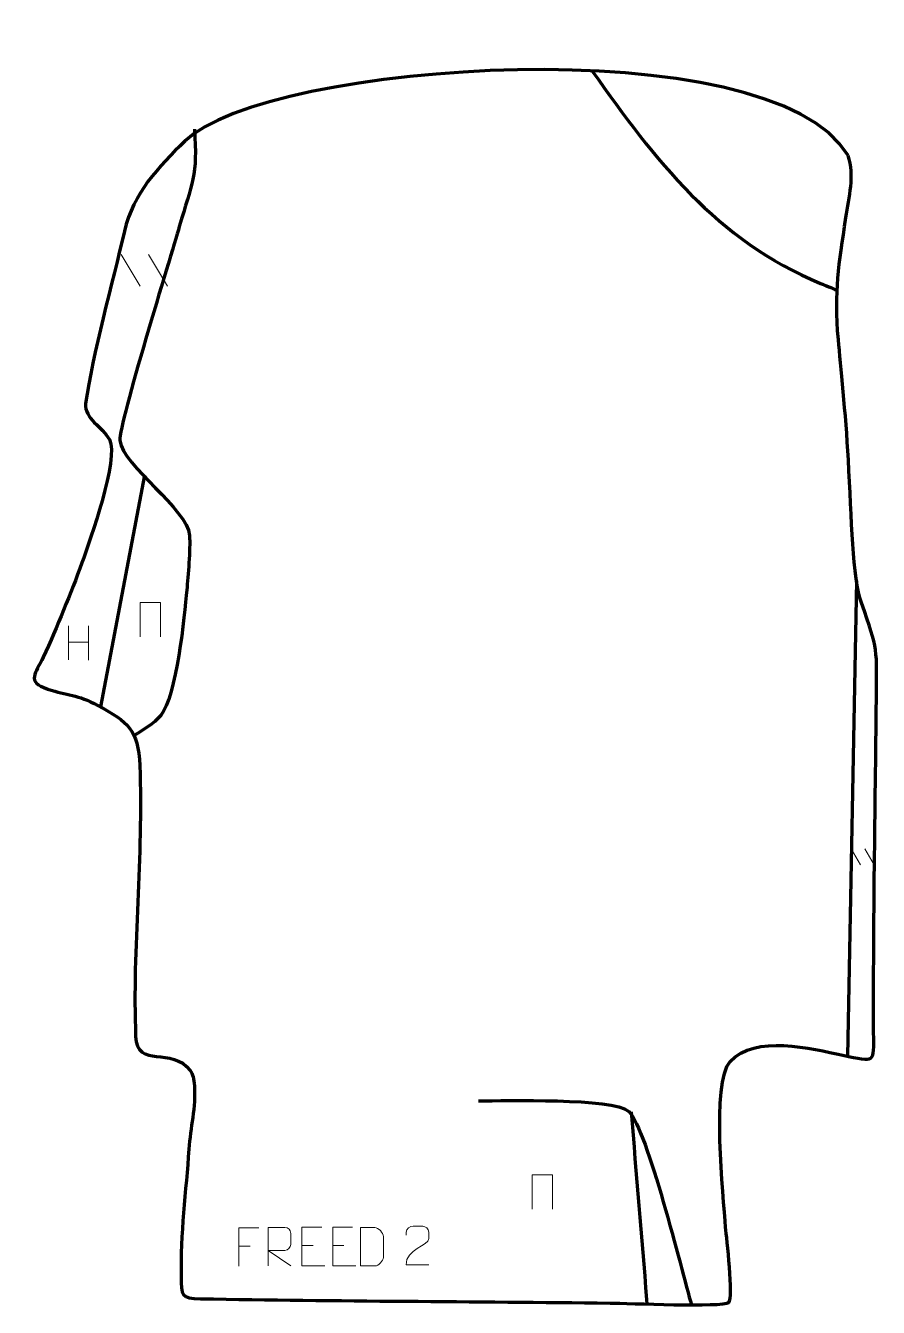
# Model space of a CAD drawing. Header units: millimetres. Extents: x -630 to -76, y 34 to 865.
import ezdxf

# ---------------------------------------------------------------- set-up
doc = ezdxf.new("R2010")
doc.units = ezdxf.units.MM
doc.header["$MEASUREMENT"] = 0
doc.layers.add('layer 2', color=7, linetype='Continuous')
doc.layers.add('layer 3', color=7, linetype='Continuous')

msp = doc.modelspace()

# ---------------------------------------------------------------- linework, layer by layer
at = {"layer": 'layer 2', "color": 142, "lineweight": 158}
for points, knots in [([(-261.6903, 835.6339), (-221.3433, 778.29), (-181.3988, 726.0598), (-113.9607, 698.1128), (-113.9607, 698.1128), (-110.341, 696.6302), (-106.7227, 695.1438), (-103.104, 693.6587)], [0, 0, 0, 0, 0.33333333, 0.33333333, 0.33333333, 0.33333333, 1, 1, 1, 1]), ([(-520.0464, 798.143), (-517.7719, 767.836), (-521.6933, 763.3181), (-529.8639, 734.9204), (-529.8639, 734.9204), (-535.6117, 715.1896), (-568.9602, 607.4762), (-568.4988, 596.1082), (-568.4988, 596.1082), (-566.4433, 579.409), (-524.3828, 551.7814), (-523.2472, 534.5906), (-523.2472, 534.5906), (-522.6406, 525.4076), (-524.1776, 508.4607), (-525.0016, 499.04), (-525.0016, 499.04), (-526.4598, 482.3701), (-531.7758, 430.0278), (-541.8786, 417.7101), (-541.8786, 417.7101), (-546.7171, 412.245), (-553.1553, 408.61), (-559.2542, 404.7362)], [0, 0, 0, 0, 0.14285714, 0.14285714, 0.14285714, 0.14285714, 0.28571429, 0.28571429, 0.28571429, 0.28571429, 0.42857143, 0.42857143, 0.42857143, 0.42857143, 0.57142857, 0.57142857, 0.57142857, 0.57142857, 0.71428571, 0.71428571, 0.71428571, 0.71428571, 1, 1, 1, 1]), ([(-335.6659, 167.7992), (-318.3165, 167.6565), (-248.8891, 169.9689), (-238.2699, 160.9446), (-238.2699, 160.9446), (-226.1198, 148.556), (-204.1791, 58.3848), (-197.552, 35.3968)], [0, 0, 0, 0, 0.33333333, 0.33333333, 0.33333333, 0.33333333, 1, 1, 1, 1]), ([(-236.744, 160.6618), (-233.3872, 120.0792), (-230.0304, 79.4966), (-226.6737, 38.914), (-226.6737, 38.914), (-226.6737, 38.914), (-226.425, 35.9079), (-226.425, 35.9079)], [0, 0, 0, 0, 0.33333333, 0.33333333, 0.33333333, 0.33333333, 1, 1, 1, 1])]:
    msp.add_open_spline(points, degree=3, knots=knots, dxfattribs=at)
at = {"layer": 'layer 2', "color": 250, "lineweight": 9}
for points in [[(-567.5874, 716.7476), (-567.5874, 716.7476), (-555.2231, 696.2033), (-555.2231, 696.2033)], [(-549.8575, 716.7476), (-549.8575, 716.7476), (-537.4932, 696.2033), (-537.4932, 696.2033)], [(-601.8303, 475.998), (-601.8303, 475.998), (-601.8303, 453.8053), (-601.8303, 453.8053)], [(-588.7146, 475.998), (-588.7146, 475.998), (-588.7146, 453.6477), (-588.7146, 453.6477)], [(-601.8128, 465.3556), (-601.8128, 465.3556), (-588.7146, 465.3556), (-588.7146, 465.3556)], [(-93.982, 331.1788), (-93.982, 331.1788), (-87.7999, 320.9067), (-87.7999, 320.9067)], [(-85.1171, 331.1788), (-85.1171, 331.1788), (-78.935, 320.9067), (-78.935, 320.9067)], [(-491.1374, 73.4779), (-491.1374, 73.4779), (-483.9693, 73.4779), (-483.9693, 73.4779)], [(-450.2715, 73.8808), (-450.2715, 73.8808), (-443.1034, 73.8808), (-443.1034, 73.8808)], [(-430.2715, 73.8808), (-430.2715, 73.8808), (-423.1034, 73.8808), (-423.1034, 73.8808)]]:
    msp.add_open_spline(points, degree=3, dxfattribs=at)
at = {"layer": 'layer 2', "color": 142, "lineweight": 158}
for points in [[(-580.8273, 423.3138), (-580.8273, 423.3138), (-552.26, 573.6079), (-552.26, 573.6079)], [(-90.5222, 505.1246), (-90.5222, 505.1246), (-96.3834, 196.7394), (-96.3834, 196.7394)]]:
    msp.add_open_spline(points, degree=3, dxfattribs=at)
at = {"layer": 'layer 2', "color": 250, "lineweight": 9}
for points, knots in [([(-555.2647, 468.8171), (-555.2647, 468.8171), (-555.2647, 491.1674), (-555.2647, 491.1674), (-555.2647, 491.1674), (-555.2647, 491.1674), (-542.1464, 491.1674), (-542.1464, 491.1674), (-542.1464, 491.1674), (-542.1464, 491.1674), (-542.1464, 468.8171), (-542.1464, 468.8171)], [0, 0, 0, 0, 0.25, 0.25, 0.25, 0.25, 0.5, 0.5, 0.5, 0.5, 1, 1, 1, 1]), ([(-300.9119, 97.4556), (-300.9119, 97.4556), (-300.9119, 119.8059), (-300.9119, 119.8059), (-300.9119, 119.8059), (-300.9119, 119.8059), (-287.7936, 119.8059), (-287.7936, 119.8059), (-287.7936, 119.8059), (-287.7936, 119.8059), (-287.7936, 97.4556), (-287.7936, 97.4556)], [0, 0, 0, 0, 0.25, 0.25, 0.25, 0.25, 0.5, 0.5, 0.5, 0.5, 1, 1, 1, 1]), ([(-478.2634, 85.3576), (-478.2634, 85.3576), (-491.1374, 85.3576), (-491.1374, 85.3576), (-491.1374, 85.3576), (-491.1374, 85.3576), (-491.1374, 60.404), (-491.1374, 60.404)], [0, 0, 0, 0, 0.33333333, 0.33333333, 0.33333333, 0.33333333, 1, 1, 1, 1]), ([(-472.2135, 60.672), (-472.2135, 60.672), (-472.2135, 85.6255), (-472.2135, 85.6255), (-472.2135, 85.6255), (-468.6187, 85.6255), (-465.0232, 85.6255), (-461.428, 85.6255), (-461.428, 85.6255), (-459.1027, 85.5878), (-457.5454, 84.0978), (-457.5495, 81.7314), (-457.5495, 81.7314), (-457.5499, 79.6959), (-457.5499, 76.6365), (-457.5495, 74.6005), (-457.5495, 74.6005), (-457.556, 72.725), (-459.3683, 70.7832), (-461.3778, 70.7641), (-461.3778, 70.7641), (-461.3778, 70.7641), (-472.2135, 70.7641), (-472.2135, 70.7641), (-472.2135, 70.7641), (-472.2135, 70.7641), (-457.5588, 60.672), (-457.5588, 60.672)], [0, 0, 0, 0, 0.125, 0.125, 0.125, 0.125, 0.25, 0.25, 0.25, 0.25, 0.375, 0.375, 0.375, 0.375, 0.5, 0.5, 0.5, 0.5, 0.625, 0.625, 0.625, 0.625, 0.75, 0.75, 0.75, 0.75, 1, 1, 1, 1]), ([(-437.3976, 85.7605), (-437.3976, 85.7605), (-450.2715, 85.7605), (-450.2715, 85.7605), (-450.2715, 85.7605), (-450.2715, 85.7605), (-450.2715, 60.8069), (-450.2715, 60.8069), (-450.2715, 60.8069), (-450.2715, 60.8069), (-435.4057, 60.8069), (-435.4057, 60.8069)], [0, 0, 0, 0, 0.25, 0.25, 0.25, 0.25, 0.5, 0.5, 0.5, 0.5, 1, 1, 1, 1]), ([(-417.3976, 85.7605), (-417.3976, 85.7605), (-430.2715, 85.7605), (-430.2715, 85.7605), (-430.2715, 85.7605), (-430.2715, 85.7605), (-430.2715, 60.8069), (-430.2715, 60.8069), (-430.2715, 60.8069), (-430.2715, 60.8069), (-415.4057, 60.8069), (-415.4057, 60.8069)], [0, 0, 0, 0, 0.25, 0.25, 0.25, 0.25, 0.5, 0.5, 0.5, 0.5, 1, 1, 1, 1]), ([(-412.2756, 60.6969), (-409.9438, 60.6973), (-404.9936, 60.6733), (-402.6621, 60.673), (-402.6621, 60.673), (-400.7371, 60.5676), (-397.4185, 64.1092), (-397.4297, 66.1265), (-397.4297, 66.1265), (-397.4301, 71.8966), (-397.4301, 74.0663), (-397.4297, 79.8356), (-397.4297, 79.8356), (-397.434, 81.9737), (-400.8085, 85.6338), (-402.9609, 85.6203), (-402.9609, 85.6203), (-405.2866, 85.6203), (-410.0109, 85.6203), (-412.337, 85.6203), (-412.337, 85.6203), (-412.3366, 79.8734), (-412.2753, 66.4442), (-412.2756, 60.6969)], [0, 0, 0, 0, 0.14285714, 0.14285714, 0.14285714, 0.14285714, 0.28571429, 0.28571429, 0.28571429, 0.28571429, 0.42857143, 0.42857143, 0.42857143, 0.42857143, 0.57142857, 0.57142857, 0.57142857, 0.57142857, 0.71428571, 0.71428571, 0.71428571, 0.71428571, 1, 1, 1, 1]), ([(-368.0247, 61.4554), (-372.9391, 61.4557), (-377.8535, 61.4557), (-382.7676, 61.4554), (-382.7676, 61.4554), (-382.7676, 71.3877), (-368.1166, 74.0289), (-368.0247, 78.3392), (-368.0247, 78.3392), (-368.025, 79.7633), (-368.025, 81.187), (-368.0247, 82.6103), (-368.0247, 82.6103), (-368.0416, 84.6874), (-370.1644, 86.4122), (-371.8354, 86.4295), (-371.8354, 86.4295), (-373.9086, 86.4291), (-375.9815, 86.4291), (-378.0539, 86.4295), (-378.0539, 86.4295), (-379.876, 86.446), (-382.7007, 84.6539), (-382.7676, 82.5603), (-382.7676, 82.5603), (-382.7676, 82.5603), (-382.7676, 80.5055), (-382.7676, 80.5055)], [0, 0, 0, 0, 0.125, 0.125, 0.125, 0.125, 0.25, 0.25, 0.25, 0.25, 0.375, 0.375, 0.375, 0.375, 0.5, 0.5, 0.5, 0.5, 0.625, 0.625, 0.625, 0.625, 0.75, 0.75, 0.75, 0.75, 1, 1, 1, 1])]:
    msp.add_open_spline(points, degree=3, knots=knots, dxfattribs=at)
at = {"layer": 'layer 3', "color": 242, "lineweight": 158}
msp.add_open_spline([(-95.9409, 781.157), (-91.3487, 767.6995), (-95.5075, 754.3248), (-97.3941, 740.7484), (-97.3941, 740.7484), (-101.9302, 709.4391), (-105.0677, 693.9145), (-102.2687, 661.525), (-102.2687, 661.525), (-100.8111, 644.657), (-97.4622, 614.51), (-95.7686, 583.5886), (-95.7686, 583.5886), (-93.6913, 545.6631), (-92.9896, 506.6637), (-87.3253, 490.8192), (-87.3253, 490.8192), (-76.3171, 460.0262), (-77.2629, 461.0716), (-77.5835, 428.1562), (-77.5835, 428.1562), (-78.2951, 356.1055), (-79.6906, 283.9038), (-79.3736, 211.862), (-79.3736, 211.862), (-79.2867, 192.1009), (-77.7767, 192.9208), (-99.4653, 197.3786), (-99.4653, 197.3786), (-119.7415, 201.7107), (-156.4057, 210.9712), (-172.4345, 193.2038), (-172.4345, 193.2038), (-184.8702, 179.4191), (-176.8619, 105.9733), (-175.3929, 85.5512), (-175.3929, 85.5512), (-174.7539, 78.8205), (-170.0235, 39.9336), (-173.3875, 36.9385), (-173.3875, 36.9385), (-176.9476, 33.7688), (-239.2956, 36.4382), (-250.3513, 36.5744), (-250.3513, 36.5744), (-338.9231, 37.6367), (-427.5025, 37.7055), (-516.0667, 39.3929), (-516.0667, 39.3929), (-528.9311, 39.638), (-528.3693, 41.2944), (-528.6675, 53.9449), (-528.6675, 53.9449), (-529.2984, 80.7116), (-525.4967, 109.6096), (-523.6252, 136.4636), (-523.6252, 136.4636), (-522.7298, 150.0742), (-519.056, 163.9891), (-520.0914, 177.57), (-520.0914, 177.57), (-520.4122, 181.7788), (-521.2081, 185.3544), (-522.7692, 187.4657), (-522.7692, 187.4657), (-534.5315, 203.373), (-557.3308, 188.3327), (-558.1912, 209.681), (-558.1912, 209.681), (-560.4838, 266.5618), (-553.1514, 326.365), (-555.5012, 385.3271), (-555.5012, 385.3271), (-556.6401, 408.6491), (-562.926, 413.3612), (-582.6316, 424.3215), (-582.6316, 424.3215), (-596.192, 431.6065), (-602.3329, 430.5091), (-615.2581, 434.8992), (-615.2581, 434.8992), (-629.5525, 439.7542), (-623.0775, 444.871), (-618.0912, 455.6364), (-618.0912, 455.6364), (-609.0951, 475.0591), (-600.4327, 496.7936), (-592.992, 516.8954), (-592.992, 516.8954), (-587.9328, 531.2382), (-568.6692, 584.797), (-575.1993, 596.8159), (-575.1993, 596.8159), (-579.7547, 605.2002), (-591.6146, 610.0949), (-590.6049, 620.2606), (-590.6049, 620.2606), (-586.327, 651.7477), (-573.0823, 699.1766), (-565.467, 731.9483), (-565.467, 731.9483), (-559.6403, 757.0227), (-543.6367, 773.2248), (-526.1963, 790.4064), (-526.1963, 790.4064), (-473.9397, 841.8876), (-146.2947, 865.3203), (-95.9409, 781.157)], degree=3, knots=[0, 0, 0, 0, 0.03571429, 0.03571429, 0.03571429, 0.03571429, 0.07142857, 0.07142857, 0.07142857, 0.07142857, 0.10714286, 0.10714286, 0.10714286, 0.10714286, 0.14285714, 0.14285714, 0.14285714, 0.14285714, 0.17857143, 0.17857143, 0.17857143, 0.17857143, 0.21428571, 0.21428571, 0.21428571, 0.21428571, 0.25, 0.25, 0.25, 0.25, 0.28571429, 0.28571429, 0.28571429, 0.28571429, 0.32142857, 0.32142857, 0.32142857, 0.32142857, 0.35714286, 0.35714286, 0.35714286, 0.35714286, 0.39285714, 0.39285714, 0.39285714, 0.39285714, 0.42857143, 0.42857143, 0.42857143, 0.42857143, 0.46428571, 0.46428571, 0.46428571, 0.46428571, 0.5, 0.5, 0.5, 0.5, 0.53571429, 0.53571429, 0.53571429, 0.53571429, 0.57142857, 0.57142857, 0.57142857, 0.57142857, 0.60714286, 0.60714286, 0.60714286, 0.60714286, 0.64285714, 0.64285714, 0.64285714, 0.64285714, 0.67857143, 0.67857143, 0.67857143, 0.67857143, 0.71428571, 0.71428571, 0.71428571, 0.71428571, 0.75, 0.75, 0.75, 0.75, 0.78571429, 0.78571429, 0.78571429, 0.78571429, 0.82142857, 0.82142857, 0.82142857, 0.82142857, 0.85714286, 0.85714286, 0.85714286, 0.85714286, 0.89285714, 0.89285714, 0.89285714, 0.89285714, 0.92857143, 0.92857143, 0.92857143, 0.92857143, 1, 1, 1, 1], dxfattribs=at)

doc.saveas('drawing.dxf')
